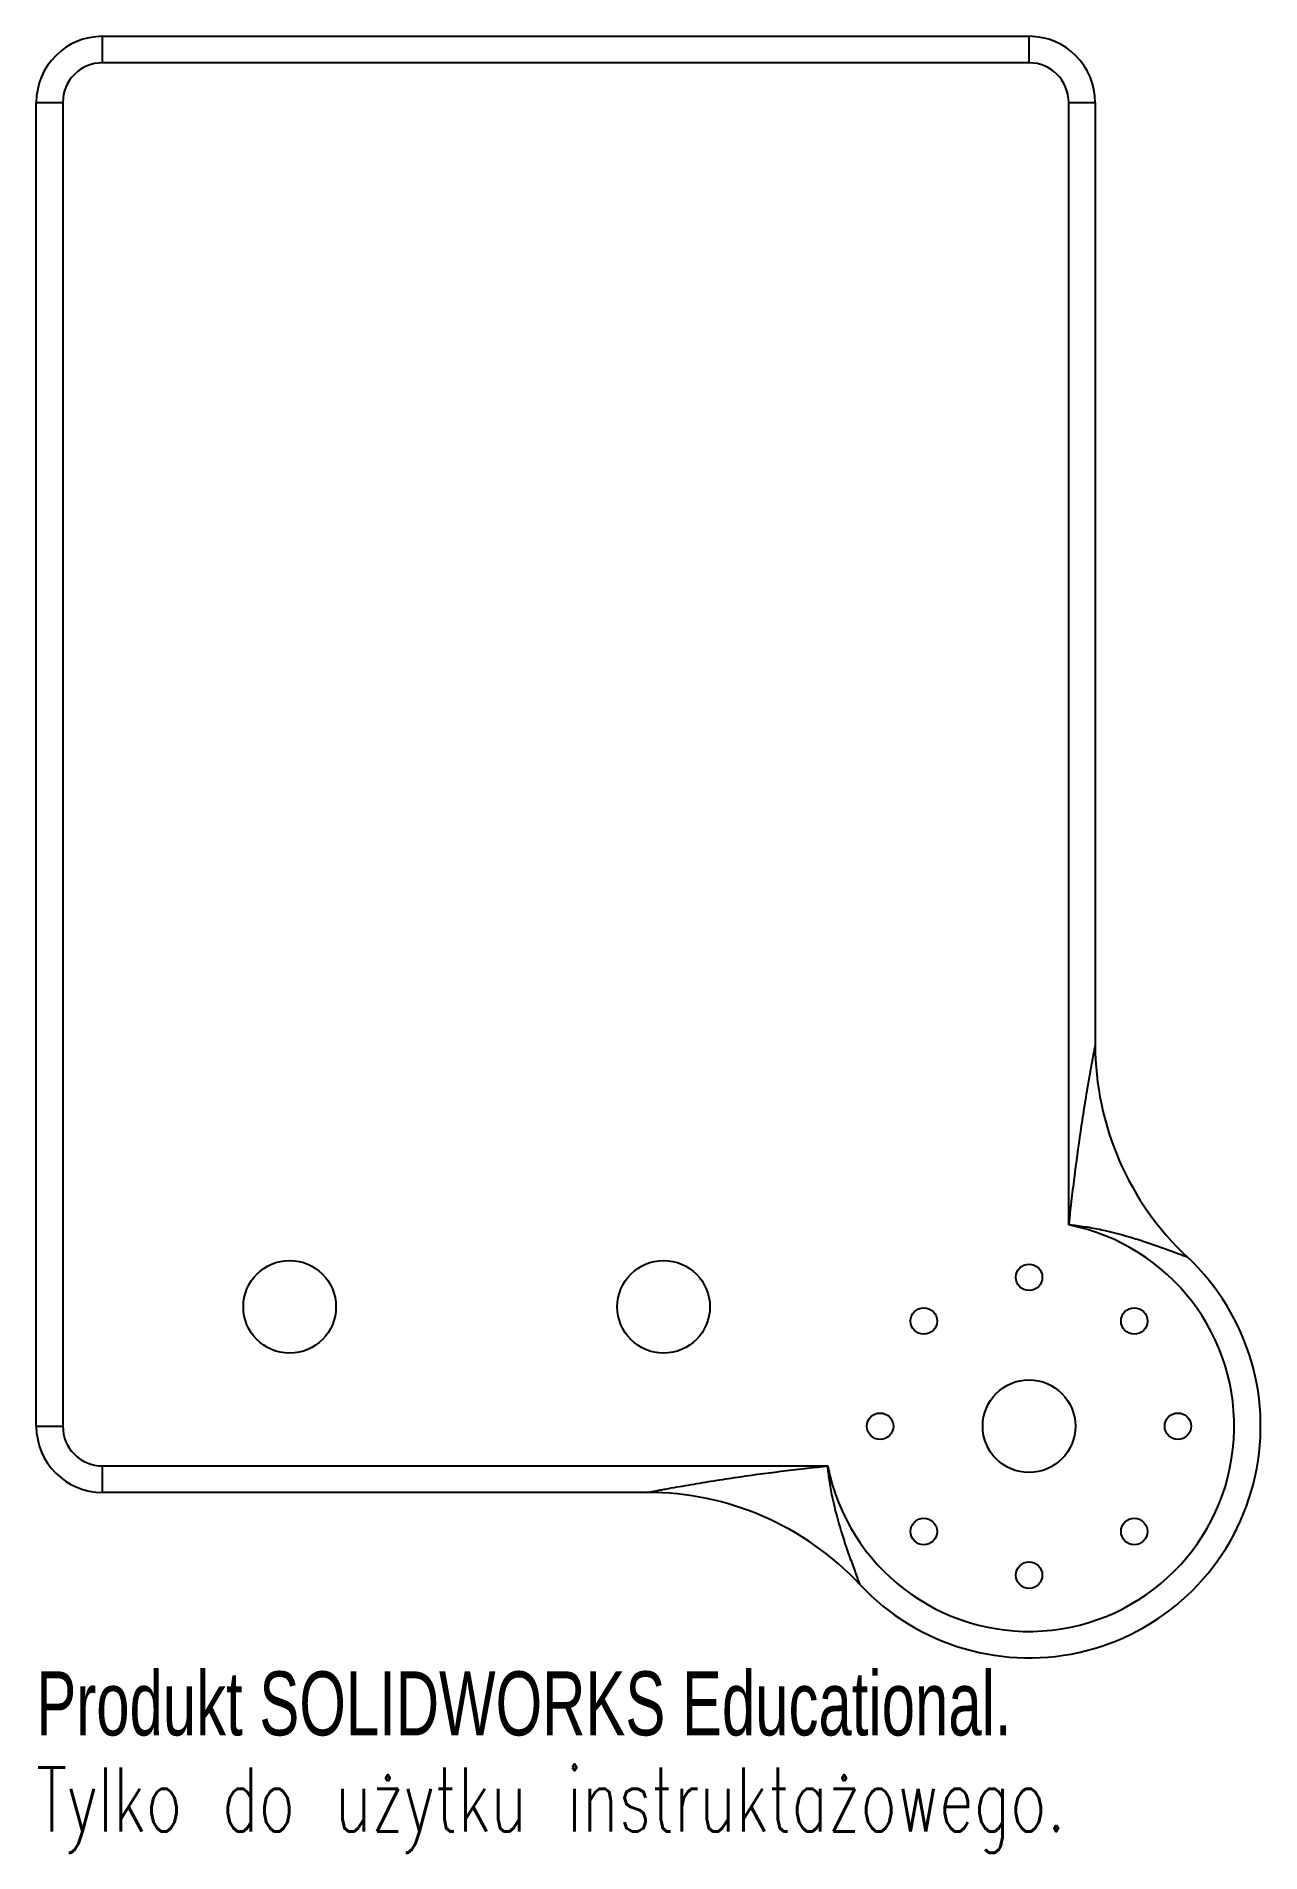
# Model space of a CAD drawing. Header units: millimetres. Extents: x -40 to 52, y -82 to 55.
import ezdxf

# ---------------------------------------------------------------- set-up
doc = ezdxf.new("R2010")
doc.units = ezdxf.units.MM
doc.styles.add('SLDTEXTSTYLE0', font='TXT', dxfattribs={"width": 0.7})
doc.styles.add('SLDTEXTSTYLE1', font='TXT', dxfattribs={"width": 0.7, "bigfont": 'bigfont'})

msp = doc.modelspace()

# ---------------------------------------------------------------- linework, layer by layer
at = {"color": 7, "linetype": 'Continuous', "lineweight": 25}
for p, q in [((-35, 53), (-35, 55)), ((-35, 55), (35, 55)), ((35, 53), (35, 55)), ((35, 53), (-35, 53)), ((-40, -50), (-40, 50)), ((-40, 50), (-38, 50)), ((-38, 50), (-38, -50)), ((38, 50), (40, 50)), ((38, -34.79), (38, 50)), ((40, 50), (40, -21.17)), ((-40, -50), (-38, -50)), ((-35, -53), (19.79, -53)), ((-35, -55), (-35, -53)), ((6.17, -55), (-35, -55))]:
    msp.add_line(p, q, dxfattribs=at)
for centre, radius in [((-20.86, -40.98), 3.5), ((7.39, -40.98), 3.5), ((35, -38.75), 1), ((27.05, -42.05), 1), ((42.95, -42.05), 1), ((35, -50), 3.5), ((23.75, -50), 1), ((46.25, -50), 1), ((27.05, -57.95), 1), ((42.95, -57.95), 1), ((35, -61.25), 1)]:
    msp.add_circle(centre, radius, dxfattribs=at)
for centre, radius, start, end in [((-35, 50), 5, 90, 180), ((35, 50), 5, 0, 90), ((-35, 50), 3, 90, 180), ((35, 50), 3, 0, 90), ((62, -21.17), 22, 180, 226.8788), ((35, -50), 15.5, 191.1599, 78.8401), ((35, -50), 17.5, 223.1212, 46.8788), ((-35, -50), 5, 180, 270), ((-35, -50), 3, 180, 270), ((6.17, -77), 22, 43.1212, 90)]:
    msp.add_arc(centre, radius, start, end, dxfattribs=at)
for points, knots in [([(40, -21.17), (40, -21.17), (40, -21.19), (39.98, -21.27), (39.97, -21.32), (39.94, -21.48), (39.92, -21.6), (39.87, -21.86), (39.84, -22), (39.79, -22.27), (39.77, -22.41), (39.69, -22.82), (39.64, -23.11), (39.54, -23.68), (39.49, -23.97), (39.34, -24.83), (39.24, -25.41), (39.06, -26.57), (38.97, -27.16), (38.71, -28.91), (38.55, -30.08), (38.33, -31.84), (38.26, -32.43), (38.16, -33.32), (38.12, -33.61), (38.08, -34.05), (38.05, -34.28), (38.03, -34.5), (38.02, -34.64), (38.01, -34.72), (38, -34.79)], [0, 0, 0, 0, 0.015625, 0.015625, 0.03125, 0.03125, 0.0625, 0.0625, 0.09375, 0.09375, 0.125, 0.125, 0.1875, 0.1875, 0.25, 0.25, 0.375, 0.375, 0.5, 0.5, 0.75, 0.75, 0.875, 0.875, 0.9375, 0.9375, 0.96875, 0.984375, 0.984375, 1, 1, 1, 1]), ([(46.96, -37.23), (46.96, -37.23), (46.94, -37.22), (46.87, -37.19), (46.82, -37.17), (46.63, -37.11), (46.47, -37.05), (46.14, -36.93), (45.97, -36.87), (45.6, -36.74), (45.42, -36.67), (44.85, -36.46), (44.46, -36.33), (43.68, -36.06), (43.29, -35.93), (42.09, -35.57), (41.29, -35.35), (40.07, -35.09), (39.65, -35.01), (39.04, -34.92), (38.83, -34.89), (38.52, -34.85), (38.42, -34.84), (38.21, -34.81), (38.11, -34.8), (38, -34.79)], [0, 0, 0, 0, 0.03125, 0.03125, 0.0625, 0.0625, 0.125, 0.125, 0.1875, 0.1875, 0.25, 0.25, 0.375, 0.375, 0.5, 0.5, 0.75, 0.75, 0.875, 0.875, 0.9375, 0.9375, 0.96875, 0.96875, 1, 1, 1, 1]), ([(6.17, -55), (6.17, -55), (6.19, -55), (6.27, -54.98), (6.32, -54.97), (6.48, -54.94), (6.6, -54.92), (6.86, -54.87), (7, -54.84), (7.27, -54.79), (7.41, -54.77), (7.82, -54.69), (8.11, -54.64), (8.68, -54.54), (8.97, -54.49), (9.83, -54.34), (10.41, -54.24), (11.57, -54.06), (12.16, -53.97), (13.91, -53.71), (15.08, -53.55), (16.84, -53.33), (17.43, -53.26), (18.32, -53.16), (18.61, -53.12), (19.05, -53.08), (19.28, -53.05), (19.5, -53.03), (19.64, -53.02), (19.72, -53.01), (19.79, -53)], [0, 0, 0, 0, 0.015625, 0.015625, 0.03125, 0.03125, 0.0625, 0.0625, 0.09375, 0.09375, 0.125, 0.125, 0.1875, 0.1875, 0.25, 0.25, 0.375, 0.375, 0.5, 0.5, 0.75, 0.75, 0.875, 0.875, 0.9375, 0.9375, 0.96875, 0.984375, 0.984375, 1, 1, 1, 1]), ([(22.23, -61.96), (22.23, -61.96), (22.22, -61.94), (22.19, -61.87), (22.17, -61.82), (22.11, -61.63), (22.05, -61.47), (21.93, -61.14), (21.87, -60.97), (21.74, -60.6), (21.67, -60.42), (21.46, -59.85), (21.33, -59.46), (21.06, -58.68), (20.93, -58.29), (20.57, -57.09), (20.35, -56.29), (20.09, -55.07), (20.01, -54.65), (19.92, -54.04), (19.89, -53.83), (19.85, -53.52), (19.84, -53.42), (19.81, -53.21), (19.8, -53.11), (19.79, -53)], [0, 0, 0, 0, 0.03125, 0.03125, 0.0625, 0.0625, 0.125, 0.125, 0.1875, 0.1875, 0.25, 0.25, 0.375, 0.375, 0.5, 0.5, 0.75, 0.75, 0.875, 0.875, 0.9375, 0.9375, 0.96875, 0.96875, 1, 1, 1, 1])]:
    msp.add_open_spline(points, degree=3, knots=knots, dxfattribs=at)

# ---------------------------------------------------------------- texts
at = {"color": 7, "linetype": 'Continuous', "char_height": 4.8336, "attachment_point": 1}
for s, insert, style in [('Produkt SOLIDWORKS Educational.', (-40, -68.52), 'SLDTEXTSTYLE0'), ('Tylko do użytku instruktażowego.', (-40, -75.77), 'SLDTEXTSTYLE1')]:
    msp.add_mtext(s, dxfattribs=dict(at, insert=insert, style=style))

doc.saveas('drawing.dxf')
